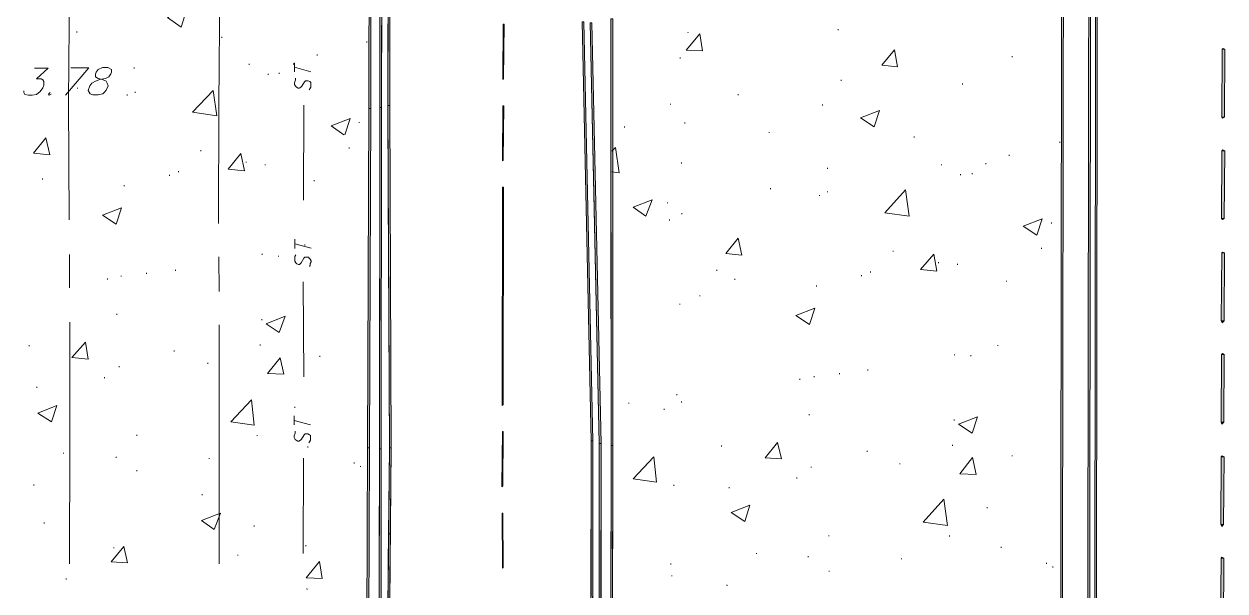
# Model space of a CAD drawing. Header units: inches. Extents: x -5728 to 15181, y 9834 to 15140.
# Drawn here: x 6878 to 7939, y 11492 to 11993 of the extents above; entities that cross this region are included whole.
import ezdxf

# ---------------------------------------------------------------- set-up
doc = ezdxf.new("R2010")
doc.units = ezdxf.units.IN
doc.header["$MEASUREMENT"] = 0
doc.linetypes.add('IMPORT-DASHEDX2 _4_', pattern=[0.1125, 0.075, -0.0375])
for name, color, linetype, lineweight in [('PDF_Geometry', 1, 'Continuous', 9), ('PDF_Solid Fills', 1, 'Continuous', 9), ('site plan converted for PDF_dwg', 1, 'Continuous', 9)]:
    doc.layers.add(name, color=color, linetype=linetype, lineweight=lineweight)

# ---------------------------------------------------------------- blocks, each defined once
blk = doc.blocks.new('site plan converted for PDF_dwg-1480341-SITE PLAN')
at = {"layer": 'PDF_Solid Fills', "linetype": 'IMPORT-DASHEDX2 _4_'}
for points in [[(5651.3, 479.4), (5652.9, 479.4), (5679.2, 3676.8), (5677.6, 3680.3), (5651.3, 479.4)], [(5681.7, 479.4), (5683.3, 479.4), (5705.9, 3323.3), (5702.6, 3096.2), (5681.7, 479.4)], [(5675.3, 479.4), (5676.9, 479.4), (5693.1, 2462.2), (5689.7, 2232.3), (5675.3, 479.4)], [(5052.1, 2034.6), (5053.7, 2034.6), (5056.1, 2327.4), (5054.5, 2327.4), (5052.1, 2034.6)], [(5805.7, 2021.8), (5808.1, 2021.8), (5808.9, 2081.8), (5806.5, 2081.8), (5806, 2041.3)], [(5048.9, 1734.6), (5050.5, 1734.6), (5053.7, 2034.6), (5052.1, 2034.6), (5048.9, 1734.6)], [(5804.9, 1932.2), (5807.3, 1932.2), (5808.1, 1992.2), (5805.7, 1992.2), (5805.2, 1954.9)], [(5804.1, 1841.8), (5806.5, 1841.8), (5807.3, 1901.8), (5804.9, 1901.8)], [(5803.3, 1752.2), (5805.7, 1752.2), (5806.5, 1812.2), (5804.1, 1812.2)], [(5045.7, 1428.2), (5047.3, 1428.2), (5050.5, 1734.6), (5048.9, 1734.6), (5045.7, 1428.2)], [(5802.5, 1661.8), (5804.9, 1661.8), (5805.7, 1721.8), (5803.3, 1721.8), (5803, 1694.7)], [(5801.7, 1572.2), (5804.1, 1572.2), (5804.9, 1632.2), (5802.5, 1632.2)]]:
    blk.add_hatch(color=147, dxfattribs=at).paths.add_polyline_path(points, flags=0)
at = {"layer": 'PDF_Solid Fills'}
for points in [[(5061.7, 2035.4), (5063.3, 2035.4), (5065.7, 2327.4), (5064.1, 2327.4), (5063.8, 2287)], [(5068.9, 2037), (5070.5, 2037), (5072.9, 2326.6), (5071.3, 2326.6), (5071, 2286.9)], [(5264.1, 1735.4), (5265.7, 1735.4), (5268.1, 2112.2), (5266.5, 2112.2), (5265.5, 1958.5)], [(5170.5, 2060.2), (5171.3, 2060.2), (5172.1, 2108.2), (5171.3, 2108.2)], [(5246.5, 1739.4), (5248.1, 1739.4), (5242.5, 2109.8), (5240.9, 2109.8), (5243.2, 1958.7)], [(5253.7, 1737), (5255.3, 1737), (5249.7, 2109), (5248.1, 2109), (5250.4, 1958.6)], [(5806.5, 2081.8), (5807.3, 2082.6), (5808.9, 2081.8), (5807.3, 2081.8)], [(5170.5, 2059.4), (5170.5, 2060.2), (5171.3, 2060.2)], [(5059.3, 1733.8), (5060.9, 1733.8), (5063.3, 2035.4), (5061.7, 2035.4), (5061.1, 1959.9)], [(5068.1, 1734.6), (5069.7, 1734.6), (5070.5, 2037), (5068.9, 2037), (5068.7, 1959.8)], [(5169.7, 1988.2), (5170.5, 1988.2), (5171.3, 2036.2), (5170.5, 2036.2)], [(5806.5, 2021), (5805.7, 2021.8), (5808.1, 2021.8)], [(5169.7, 1987.4), (5169.7, 1988.2), (5170.5, 1988.2)], [(5805.7, 1992.2), (5806.5, 1993), (5808.1, 1992.2), (5806.5, 1992.2)], [(5168.1, 1772.2), (5168.9, 1772.2), (5170.5, 1964.2), (5169.7, 1964.2), (5169.7, 1959.2)], [(5805.7, 1931.4), (5804.9, 1932.2), (5807.3, 1932.2)], [(5804.9, 1901.8), (5805.7, 1902.6), (5807.3, 1901.8), (5805.7, 1901.8)], [(5804.9, 1840.2), (5804.1, 1841.8), (5806.5, 1841.8)], [(5804.1, 1812.2), (5804.9, 1813), (5806.5, 1812.2), (5804.9, 1812.2)], [(5168.1, 1771.4), (5168.1, 1772.2), (5168.9, 1772.2)], [(5804.1, 1750.6), (5803.3, 1752.2), (5805.7, 1752.2)], [(5167.3, 1700.2), (5168.1, 1700.2), (5168.9, 1748.2), (5168.1, 1748.2)], [(5056.9, 1426.6), (5058.5, 1426.6), (5060.9, 1733.8), (5059.3, 1733.8), (5058.5, 1632.8)], [(5063.3, 1426.6), (5064.9, 1426.6), (5069.7, 1734.6), (5068.1, 1734.6), (5066.5, 1632.7)], [(5233.7, 89), (5235.3, 89), (5248.1, 1739.4), (5246.5, 1739.4), (5234.3, 159.5)], [(5240.9, 89), (5242.5, 89), (5255.3, 1737), (5253.7, 1737), (5241.5, 159.5)], [(5250.5, 89), (5252.1, 89), (5265.7, 1735.4), (5264.1, 1735.4), (5251.1, 159.4)], [(5803.3, 1721.8), (5804.1, 1722.6), (5805.7, 1721.8), (5804.1, 1721.8)], [(5167.3, 1699.4), (5167.3, 1700.2), (5168.1, 1700.2)], [(5167.3, 1628.2), (5168.1, 1628.2), (5168.1, 1676.2), (5167.3, 1676.2), (5167.3, 1632)], [(5803.3, 1660.2), (5802.5, 1661.8), (5804.9, 1661.8)], [(5167.3, 1627.4), (5167.3, 1628.2), (5168.1, 1628.2)], [(5802.5, 1632.2), (5803.3, 1633), (5804.9, 1632.2), (5803.3, 1632.2)]]:
    blk.add_hatch(color=147, dxfattribs=at).paths.add_polyline_path(points, flags=0)
at = {"layer": 'PDF_Geometry', "color": 155, "lineweight": 15}
for p, q in [((4794.5, 2104.2), (4794.5, 2103.4)), ((5467.3, 2101.8), (5467.3, 2101)), ((4922.5, 2098.6), (4922.5, 2097.8)), ((5050.5, 2093.8), (5050.5, 2093)), ((5334.5, 2100.2), (5334.5, 2099.4)), ((5006.5, 2082.6), (5006.5, 2081.8)), ((4844.9, 2072.2), (4844.9, 2071.4)), ((4946.5, 2074.6), (4946.5, 2073.8)), ((4985.7, 2074.6), (4985.7, 2073.8)), ((4986.5, 2067.4), (4986.5, 2075.4)), ((5000.9, 2067.4), (4986.5, 2071.4)), ((5327.3, 2077.8), (5327.3, 2077)), ((5620.9, 2077), (5620.9, 2076.2)), ((4963.3, 2065.8), (4963.3, 2065)), ((4972.9, 2066.6), (4972.9, 2065.8)), ((4794.5, 2054.6), (4794.5, 2053.8)), ((4845.7, 2050.6), (4845.7, 2049.8)), ((5469.7, 2057), (5469.7, 2056.2)), ((5576.9, 2053), (5576.9, 2052.2)), ((4838.5, 2048.2), (4838.5, 2047.4)), ((5378.5, 2045), (5378.5, 2044.2)), ((4993.7, 1953.8), (4994.5, 2037.8)), ((5318.5, 2037), (5318.5, 2036.2)), ((5452.9, 2035.4), (5452.9, 2034.6)), ((5043.3, 2022.6), (5043.3, 2021.8)), ((5277.7, 2017), (5277.7, 2016.2)), ((5331.3, 2020.2), (5331.3, 2019.4)), ((5405.7, 2011.4), (5405.7, 2010.6)), ((5533.7, 2006.6), (5533.7, 2005.8)), ((4903.3, 1998.6), (4903.3, 1997.8)), ((5034.5, 2000.2), (5034.5, 1999.4)), ((5662.5, 2001), (5662.5, 2000.2)), ((4943.3, 1988.2), (4943.3, 1987.4)), ((4960.1, 1985.8), (4960.1, 1985)), ((5328.1, 1985), (5328.1, 1984.2)), ((5617.7, 1989.8), (5617.7, 1989)), ((4763.3, 1974.6), (4763.3, 1973.8)), ((4875.3, 1977), (4875.3, 1976.2)), ((4883.3, 1980.2), (4883.3, 1979.4)), ((5456.9, 1979.4), (5456.9, 1978.6)), ((5557.7, 1981.8), (5557.7, 1981)), ((5596.9, 1982.6), (5596.9, 1981.8)), ((4835.3, 1968.2), (4835.3, 1967.4)), ((5003.3, 1971.4), (5003.3, 1970.6)), ((5574.5, 1973), (5574.5, 1972.2)), ((5584.9, 1973.8), (5584.9, 1973)), ((5406.5, 1961.8), (5406.5, 1961)), ((5449.7, 1955.4), (5449.7, 1954.6)), ((5456.9, 1958.6), (5456.9, 1957.8)), ((5315.3, 1949.8), (5315.3, 1949)), ((5316.9, 1934.6), (5316.9, 1933.8)), ((5328.1, 1940.2), (5328.1, 1939.4)), ((5654.5, 1929.8), (5654.5, 1929)), ((4985.7, 1911.4), (4985.7, 1919.4)), ((5000.1, 1911.4), (4985.7, 1915.4)), ((4994.5, 1914.6), (4994.5, 1913.8)), ((4956.9, 1906.6), (4956.9, 1905.8)), ((4971.3, 1905), (4971.3, 1904.2)), ((5514.5, 1905.8), (5514.5, 1905)), ((5645.7, 1907.4), (5645.7, 1906.6)), ((4854.5, 1890.6), (4854.5, 1889.8)), ((4880.1, 1893), (4880.1, 1892.2)), ((5358.5, 1889.8), (5358.5, 1889)), ((5554.5, 1895.4), (5554.5, 1894.6)), ((5571.3, 1893.8), (5571.3, 1893)), ((4820.1, 1885.8), (4820.1, 1885)), ((4832.1, 1888.2), (4832.1, 1887.4)), ((4992.9, 1797.8), (4992.9, 1881.8)), ((5374.5, 1881.8), (5374.5, 1881)), ((5486.5, 1884.2), (5486.5, 1883.4)), ((5494.5, 1887.4), (5494.5, 1886.6)), ((5446.5, 1875.4), (5446.5, 1874.6)), ((5614.5, 1878.6), (5614.5, 1877.8)), ((5325.7, 1860.2), (5325.7, 1859.4)), ((5343.3, 1867.4), (5343.3, 1866.6)), ((4828.1, 1854.6), (4828.1, 1853.8)), ((4956.1, 1849), (4956.1, 1848.2)), ((4750.5, 1827.4), (4750.5, 1826.6)), ((4954.5, 1826.6), (4954.5, 1825.8)), ((4878.5, 1821.8), (4878.5, 1821)), ((5007.3, 1816.2), (5007.3, 1815.4)), ((5606.5, 1821.8), (5606.5, 1821)), ((4829.7, 1808.2), (4829.7, 1807.4)), ((4908.1, 1810.6), (4908.1, 1809.8)), ((5568.1, 1813.8), (5568.1, 1813)), ((5582.5, 1813), (5582.5, 1812.2)), ((4816.9, 1798.6), (4816.9, 1797.8)), ((5444.1, 1795.4), (5444.1, 1794.6)), ((5466.5, 1797.8), (5466.5, 1797)), ((5491.3, 1801), (5491.3, 1800.2)), ((4756.9, 1790.6), (4756.9, 1789.8)), ((5431.3, 1793), (5431.3, 1792.2)), ((5280.1, 1773), (5280.1, 1772.2)), ((5322.5, 1780.2), (5322.5, 1779.4)), ((5326.5, 1773.8), (5326.5, 1773)), ((4984.1, 1755.4), (4984.1, 1763.4)), ((4984.9, 1771.4), (4984.9, 1770.6)), ((5311.3, 1767.4), (5311.3, 1766.6)), ((4998.5, 1755.4), (4984.1, 1759.4)), ((5439.3, 1761.8), (5439.3, 1761)), ((5567.3, 1756.2), (5567.3, 1755.4)), ((4844.9, 1747.4), (4844.9, 1746.6)), ((4951.3, 1746.6), (4951.3, 1745.8)), ((4780.1, 1732.2), (4780.1, 1731.4)), ((4996.1, 1736.2), (4996.1, 1735.4)), ((5361.7, 1734.6), (5361.7, 1733.8)), ((5565.7, 1733.8), (5565.7, 1733)), ((4826.5, 1728.2), (4826.5, 1727.4)), ((4908.9, 1726.6), (4908.9, 1725.8)), ((4991.3, 1641.8), (4992.1, 1725.8)), ((5036.9, 1721.8), (5036.9, 1721)), ((5490.5, 1729), (5490.5, 1728.2)), ((5618.5, 1724.2), (5618.5, 1723.4)), ((4844.9, 1716.2), (4844.9, 1715.4)), ((5042.5, 1718.6), (5042.5, 1717.8)), ((5440.9, 1715.4), (5440.9, 1714.6)), ((5519.3, 1717.8), (5519.3, 1717)), ((4753.7, 1704.2), (4753.7, 1703.4)), ((5319.3, 1700.2), (5319.3, 1699.4)), ((5428.1, 1705.8), (5428.1, 1705)), ((4902.5, 1694.6), (4902.5, 1693.8)), ((5368.1, 1697.8), (5368.1, 1697)), ((5596.1, 1678.6), (5596.1, 1677.8)), ((4762.5, 1670.6), (4762.5, 1669.8)), ((4948.1, 1666.6), (4948.1, 1665.8)), ((4824.1, 1648.2), (4824.1, 1647.4)), ((4993.7, 1649), (4993.7, 1648.2)), ((5456.1, 1654.6), (5456.1, 1653.8)), ((5562.5, 1653.8), (5562.5, 1653)), ((4933.7, 1641), (4933.7, 1640.2)), ((5392.1, 1639.4), (5392.1, 1638.6)), ((5437.7, 1636.2), (5437.7, 1635.4)), ((5608.1, 1643.4), (5608.1, 1642.6)), ((5316.1, 1630.6), (5316.1, 1629.8)), ((5520.1, 1633.8), (5520.1, 1633)), ((5648.1, 1629), (5648.1, 1628.2)), ((5653.7, 1625.8), (5653.7, 1625)), ((4781.7, 1621), (4781.7, 1620.2)), ((5316.9, 1620.2), (5316.9, 1619.4)), ((5456.1, 1623.4), (5456.1, 1622.6)), ((4994.5, 1610.6), (4994.5, 1609.8)), ((5365.7, 1611.4), (5365.7, 1610.6))]:
    blk.add_line(p, q, dxfattribs=at)
at = {"layer": 'PDF_Geometry', "color": 147}
for p, q in [((5171.3, 2108.2), (5172.1, 2108.2)), ((5170.5, 2036.2), (5171.3, 2036.2)), ((5169.7, 1964.2), (5170.5, 1964.2)), ((5168.1, 1748.2), (5168.9, 1748.2))]:
    blk.add_line(p, q, dxfattribs=at)
at = {"layer": 'PDF_Geometry', "color": 175, "lineweight": 13}
for p, q in [((4786.5, 1877.8), (4786.5, 1907.4)), ((4918.5, 1873.8), (4918.5, 1904.2))]:
    blk.add_line(p, q, dxfattribs=at)
at = {"layer": 'PDF_Geometry', "color": 147, "flags": 128}
for points in [[(5681.7, 4086.6), (5680.9, 4086.6), (5651.3, 479.4), (5652.9, 479.4), (5682.5, 4086.6)], [(5705.7, 4086.6), (5704.9, 4086.6), (5675.3, 479.4), (5676.9, 479.4), (5706.5, 4086.6)], [(5711.3, 4086.6), (5710.5, 4086.6), (5681.7, 479.4), (5683.3, 479.4), (5712.1, 4086.6)], [(5052.9, 2034.6), (5053.7, 2034.6), (5056.1, 2327.4), (5054.5, 2327.4), (5052.1, 2034.6)], [(5061.7, 2035.4), (5063.3, 2035.4), (5065.7, 2327.4), (5064.1, 2327.4)], [(5068.9, 2037), (5070.5, 2037), (5072.9, 2326.6), (5071.3, 2326.6)], [(5264.1, 1735.4), (5265.7, 1735.4), (5268.1, 2112.2), (5266.5, 2112.2)], [(5246.5, 1739.4), (5248.1, 1739.4), (5242.5, 2109.8), (5240.9, 2109.8)], [(5253.7, 1737), (5255.3, 1737), (5249.7, 2109), (5248.1, 2109)], [(5049.7, 1734.6), (5050.5, 1734.6), (5053.7, 2034.6), (5052.1, 2034.6), (5048.9, 1734.6)], [(5059.3, 1733.8), (5060.9, 1733.8), (5063.3, 2035.4), (5061.7, 2035.4)], [(5068.1, 1734.6), (5069.7, 1734.6), (5070.5, 2037), (5068.9, 2037)], [(5046.5, 1428.2), (5047.3, 1428.2), (5050.5, 1734.6), (5048.9, 1734.6), (5045.7, 1428.2)], [(5056.9, 1426.6), (5058.5, 1426.6), (5060.9, 1733.8), (5059.3, 1733.8)], [(5063.3, 1426.6), (5064.9, 1426.6), (5069.7, 1734.6), (5068.1, 1734.6)]]:
    blk.add_lwpolyline(points, close=True, dxfattribs=at)
at = {"layer": 'PDF_Geometry', "color": 175, "lineweight": 13, "flags": 128}
for points in [[(4786.5, 1937.8), (4786.5, 2042.6), (4788.1, 2143.4)], [(4918.5, 1933.8), (4919.3, 2038.6), (4920.9, 2142.6)], [(4784.9, 1633.8), (4785.7, 1742.6), (4786.5, 1847.4)], [(4916.9, 1633), (4917.7, 1739.4), (4918.5, 1844.2)]]:
    blk.add_lwpolyline(points, dxfattribs=at)
at = {"layer": 'PDF_Geometry', "color": 155, "lineweight": 15, "flags": 128}
for points in [[(4891.3, 2122.6), (4886.5, 2107.4), (4874.5, 2116.2)], [(5344.9, 2098.6), (5347.3, 2083.4), (5332.9, 2084.2)], [(5516.9, 2083.4), (5519.3, 2068.2), (5505.7, 2069.8)], [(4816.9, 2072.2), (4812.9, 2070.6), (4811.3, 2068.2), (4810.5, 2066.6), (4810.5, 2064.2), (4812.9, 2062.6), (4816.9, 2061.8), (4820.1, 2060.2), (4820.9, 2058.6), (4821.7, 2056.2), (4820.1, 2052.2), (4818.5, 2050.6), (4816.9, 2049), (4812.9, 2048.2), (4808.1, 2048.2), (4805.7, 2049), (4804.9, 2050.6), (4804.1, 2052.2), (4805.7, 2056.2), (4807.3, 2058.6), (4810.5, 2060.2), (4814.5, 2061.8), (4819.3, 2062.6), (4822.5, 2064.2), (4824.1, 2066.6), (4824.9, 2068.2), (4824.9, 2070.6), (4821.7, 2072.2)], [(4917.7, 2029), (4896.1, 2032.2), (4914.5, 2051.4)], [(5503.3, 2029.8), (5498.5, 2015.4), (5486.5, 2023.4)], [(4766.5, 2010.6), (4769.7, 1995.4), (4755.3, 1997)], [(4938.5, 1995.4), (4941.7, 1980.2), (4927.3, 1981.8)], [(5528.9, 1936.2), (5507.3, 1939.4), (5525.7, 1959.4)], [(4832.9, 1948.2), (4828.1, 1933.8), (4816.1, 1941.8)], [(5301.7, 1952.2), (5296.1, 1937.8), (5284.9, 1945.8)], [(5646.5, 1933), (5641.7, 1918.6), (5629.7, 1926.6)], [(5377.7, 1917.8), (5380.9, 1902.6), (5366.5, 1904.2)], [(5550.5, 1902.6), (5552.9, 1887.4), (5538.5, 1889)], [(4976.9, 1851.4), (4971.3, 1837), (4960.1, 1845)], [(5444.9, 1855.4), (5440.1, 1841), (5428.1, 1849)], [(4800.1, 1829.8), (4802.5, 1814.6), (4788.1, 1816.2)], [(4972.1, 1814.6), (4975.3, 1800.2), (4960.9, 1801)], [(4774.5, 1773.8), (4769.7, 1759.4), (4757.7, 1767.4)], [(4948.9, 1755.4), (4928.1, 1758.6), (4946.5, 1777.8)], [(5588.1, 1758.6), (5583.3, 1744.2), (5571.3, 1752.2)], [(5411.3, 1737), (5414.5, 1722.6), (5400.1, 1723.4)], [(5304.1, 1702.6), (5283.3, 1705.8), (5301.7, 1725)], [(5583.3, 1722.6), (5586.5, 1707.4), (5572.1, 1708.2)], [(4918.5, 1677.8), (4912.9, 1663.4), (4901.7, 1671.4)], [(5386.5, 1681.8), (5381.7, 1667.4), (5369.7, 1675.4)], [(5560.9, 1662.6), (5539.3, 1665.8), (5557.7, 1685.8)], [(4832.9, 1649), (4836.1, 1634.6), (4821.7, 1635.4)], [(5005.7, 1634.6), (5008.1, 1619.4), (4993.7, 1620.2)]]:
    blk.add_lwpolyline(points, close=True, dxfattribs=at)
at = {"layer": 'PDF_Geometry', "color": 147, "flags": 128}
for points in [[(5171.3, 2060.2), (5170.5, 2060.2), (5171.3, 2108.2), (5172.1, 2108.2), (5171.3, 2060.2), (5170.5, 2059.4), (5170.5, 2060.2)], [(5808.1, 2021.8), (5808.9, 2081.8), (5806.5, 2081.8), (5805.7, 2021.8), (5806.5, 2021.8), (5808.1, 2021.8), (5806.5, 2021), (5805.7, 2021.8)], [(5806.5, 2081.8), (5807.3, 2082.6), (5808.9, 2081.8)], [(5170.5, 1988.2), (5169.7, 1988.2), (5170.5, 2036.2), (5171.3, 2036.2), (5170.5, 1988.2), (5169.7, 1987.4), (5169.7, 1988.2)], [(5807.3, 1932.2), (5808.1, 1992.2), (5805.7, 1992.2), (5804.9, 1932.2), (5805.7, 1932.2), (5807.3, 1932.2), (5805.7, 1931.4), (5804.9, 1932.2)], [(5805.7, 1992.2), (5806.5, 1993), (5808.1, 1992.2)], [(5168.9, 1772.2), (5168.1, 1772.2), (5169.7, 1964.2), (5170.5, 1964.2), (5168.9, 1772.2), (5168.1, 1771.4), (5168.1, 1772.2)], [(5806.5, 1841.8), (5807.3, 1901.8), (5804.9, 1901.8), (5804.1, 1841.8), (5804.9, 1841.8), (5806.5, 1841.8), (5804.9, 1840.2), (5804.1, 1841.8)], [(5804.9, 1901.8), (5805.7, 1902.6), (5807.3, 1901.8)], [(5805.7, 1752.2), (5806.5, 1812.2), (5804.1, 1812.2), (5803.3, 1752.2), (5804.1, 1752.2), (5805.7, 1752.2), (5804.1, 1750.6), (5803.3, 1752.2)], [(5804.1, 1812.2), (5804.9, 1813), (5806.5, 1812.2)], [(5168.1, 1700.2), (5167.3, 1700.2), (5168.1, 1748.2), (5168.9, 1748.2), (5168.1, 1700.2), (5167.3, 1699.4), (5167.3, 1700.2)], [(5235.3, 89), (5234.5, 88.2), (5233.7, 89), (5235.3, 89), (5248.1, 1739.4), (5246.5, 1739.4), (5233.7, 89)], [(5242.5, 89), (5241.7, 88.2), (5240.9, 89), (5242.5, 89), (5255.3, 1737), (5253.7, 1737), (5240.9, 89)], [(5252.1, 89), (5251.3, 88.2), (5250.5, 89), (5252.1, 89), (5265.7, 1735.4), (5264.1, 1735.4), (5250.5, 89)], [(5804.9, 1661.8), (5805.7, 1721.8), (5803.3, 1721.8), (5802.5, 1661.8), (5803.3, 1661.8), (5804.9, 1661.8), (5803.3, 1660.2), (5802.5, 1661.8)], [(5803.3, 1721.8), (5804.1, 1722.6), (5805.7, 1721.8)], [(5167.3, 1628.2), (5168.1, 1628.2), (5167.3, 1627.4), (5167.3, 1628.2), (5167.3, 1676.2)], [(5168.1, 1628.2), (5168.1, 1676.2), (5167.3, 1676.2), (5168.1, 1676.2)], [(5804.1, 1572.2), (5804.9, 1632.2), (5802.5, 1632.2), (5801.7, 1572.2), (5802.5, 1572.2), (5804.1, 1572.2), (5802.5, 1570.6), (5801.7, 1572.2)], [(5802.5, 1632.2), (5803.3, 1633), (5804.9, 1632.2)]]:
    blk.add_lwpolyline(points, dxfattribs=at)
at = {"layer": 'PDF_Geometry', "color": 155, "lineweight": 15, "flags": 128}
for points in [[(4756.9, 2072.2), (4768.9, 2072.2), (4758.5, 2062.6), (4762.5, 2062.6), (4764.1, 2061.8), (4764.9, 2060.2), (4764.9, 2057), (4764.1, 2054.6), (4761.7, 2051.4), (4758.5, 2049), (4754.5, 2048.2), (4751.3, 2048.2), (4748.1, 2049), (4747.3, 2050.6), (4747.3, 2052.2)], [(4788.9, 2072.2), (4804.9, 2072.2), (4784.1, 2048.2)], [(4999.3, 2051.4), (5000.1, 2052.2), (5000.9, 2053.8), (5000.9, 2057.8), (5000.1, 2058.6), (4998.5, 2059.4), (4996.1, 2059.4), (4995.3, 2058.6), (4992.9, 2054.6), (4992.1, 2053.8), (4990.5, 2053), (4989.7, 2053), (4988.1, 2053.8), (4987.3, 2054.6), (4986.5, 2056.2), (4986.5, 2057.8), (4987.3, 2060.2), (4987.3, 2061.8)], [(4770.5, 2050.6), (4768.9, 2049), (4769.7, 2048.2), (4771.3, 2049)], [(5029.7, 2011.4), (5018.5, 2019.4), (5035.3, 2025.8), (5030.5, 2011.4)], [(5266.5, 1995.4), (5269.7, 1998.6), (5272.9, 1976.2), (5266.5, 1977)], [(4998.5, 1895.4), (4999.3, 1896.2), (4999.3, 1897.8), (5000.1, 1899.4), (5000.1, 1900.2), (4999.3, 1901.8), (4998.5, 1902.6), (4997.7, 1903.4), (4994.5, 1903.4), (4993.7, 1902.6), (4991.3, 1898.6), (4990.5, 1897.8), (4989.7, 1897), (4988.9, 1897), (4987.3, 1897.8), (4986.5, 1898.6), (4985.7, 1900.2), (4985.7, 1904.2), (4986.5, 1905.8)], [(4996.9, 1739.4), (4997.7, 1740.2), (4998.5, 1741.8), (4998.5, 1745.8), (4997.7, 1746.6), (4996.1, 1747.4), (4993.7, 1747.4), (4992.9, 1746.6), (4990.5, 1742.6), (4989.7, 1741.8), (4988.1, 1741), (4987.3, 1741), (4985.7, 1741.8), (4984.9, 1742.6), (4984.1, 1744.2), (4984.1, 1745.8), (4984.9, 1748.2), (4984.9, 1749.8)]]:
    blk.add_lwpolyline(points, dxfattribs=at)
at = {"layer": 'PDF_Solid Fills', "color": 147}
for p, q in [((5063.3, 2035.4), (5065.7, 2327.4)), ((5070.5, 2037), (5072.9, 2326.6)), ((5063.8, 2287), (5061.7, 2035.4)), ((5071, 2286.9), (5068.9, 2037)), ((5266.5, 2112.2), (5265.5, 1958.5)), ((5265.7, 1735.4), (5268.1, 2112.2)), ((5171.3, 2108.2), (5170.5, 2060.2)), ((5171.3, 2060.2), (5172.1, 2108.2)), ((5172.1, 2108.2), (5171.3, 2108.2)), ((5240.9, 2109.8), (5243.2, 1958.7)), ((5248.1, 1739.4), (5242.5, 2109.8)), ((5248.1, 2109), (5250.4, 1958.6)), ((5255.3, 1737), (5249.7, 2109)), ((5806.5, 2081.8), (5807.3, 2082.6)), ((5807.3, 2081.8), (5806.5, 2081.8)), ((5807.3, 2082.6), (5808.9, 2081.8)), ((5808.9, 2081.8), (5807.3, 2081.8)), ((5170.5, 2059.4), (5170.5, 2060.2)), ((5170.5, 2060.2), (5171.3, 2060.2)), ((5171.3, 2060.2), (5170.5, 2059.4)), ((5170.5, 2060.2), (5171.3, 2060.2)), ((5060.9, 1733.8), (5063.3, 2035.4)), ((5061.7, 2035.4), (5061.1, 1959.9)), ((5063.3, 2035.4), (5061.7, 2035.4)), ((5061.7, 2035.4), (5063.3, 2035.4)), ((5068.9, 2037), (5068.7, 1959.8)), ((5070.5, 2037), (5068.9, 2037)), ((5068.9, 2037), (5070.5, 2037)), ((5069.7, 1734.6), (5070.5, 2037)), ((5170.5, 2036.2), (5169.7, 1988.2)), ((5170.5, 1988.2), (5171.3, 2036.2)), ((5171.3, 2036.2), (5170.5, 2036.2)), ((5806.5, 2021), (5805.7, 2021.8)), ((5805.7, 2021.8), (5808.1, 2021.8)), ((5808.1, 2021.8), (5806.5, 2021)), ((5169.7, 1987.4), (5169.7, 1988.2)), ((5169.7, 1988.2), (5170.5, 1988.2)), ((5170.5, 1988.2), (5169.7, 1987.4)), ((5169.7, 1988.2), (5170.5, 1988.2)), ((5805.7, 1992.2), (5806.5, 1993)), ((5806.5, 1992.2), (5805.7, 1992.2)), ((5806.5, 1993), (5808.1, 1992.2)), ((5808.1, 1992.2), (5806.5, 1992.2)), ((5168.9, 1772.2), (5170.5, 1964.2)), ((5170.5, 1964.2), (5169.7, 1964.2)), ((5169.7, 1964.2), (5169.7, 1959.2)), ((5061.1, 1959.9), (5059.3, 1733.8)), ((5068.7, 1959.8), (5068.1, 1734.6)), ((5169.7, 1959.2), (5168.1, 1772.2)), ((5243.2, 1958.7), (5246.5, 1739.4)), ((5250.4, 1958.6), (5253.7, 1737)), ((5265.5, 1958.5), (5264.1, 1735.4)), ((5805.7, 1931.4), (5804.9, 1932.2)), ((5804.9, 1932.2), (5807.3, 1932.2)), ((5807.3, 1932.2), (5805.7, 1931.4)), ((5804.9, 1901.8), (5805.7, 1902.6)), ((5805.7, 1901.8), (5804.9, 1901.8)), ((5805.7, 1902.6), (5807.3, 1901.8)), ((5807.3, 1901.8), (5805.7, 1901.8)), ((5804.9, 1840.2), (5804.1, 1841.8)), ((5804.1, 1841.8), (5806.5, 1841.8)), ((5806.5, 1841.8), (5804.9, 1840.2)), ((5804.1, 1812.2), (5804.9, 1813)), ((5804.9, 1812.2), (5804.1, 1812.2)), ((5804.9, 1813), (5806.5, 1812.2)), ((5806.5, 1812.2), (5804.9, 1812.2)), ((5168.1, 1771.4), (5168.1, 1772.2)), ((5168.1, 1772.2), (5168.9, 1772.2)), ((5168.9, 1772.2), (5168.1, 1771.4)), ((5168.1, 1772.2), (5168.9, 1772.2)), ((5804.1, 1750.6), (5803.3, 1752.2)), ((5803.3, 1752.2), (5805.7, 1752.2)), ((5805.7, 1752.2), (5804.1, 1750.6)), ((5168.1, 1748.2), (5167.3, 1700.2)), ((5168.1, 1700.2), (5168.9, 1748.2)), ((5168.9, 1748.2), (5168.1, 1748.2)), ((5058.5, 1426.6), (5060.9, 1733.8)), ((5059.3, 1733.8), (5058.5, 1632.8)), ((5060.9, 1733.8), (5059.3, 1733.8)), ((5059.3, 1733.8), (5060.9, 1733.8)), ((5064.9, 1426.6), (5069.7, 1734.6)), ((5068.1, 1734.6), (5066.5, 1632.7)), ((5069.7, 1734.6), (5068.1, 1734.6)), ((5068.1, 1734.6), (5069.7, 1734.6)), ((5246.5, 1739.4), (5234.3, 159.5)), ((5235.3, 89), (5248.1, 1739.4)), ((5253.7, 1737), (5241.5, 159.5)), ((5242.5, 89), (5255.3, 1737)), ((5248.1, 1739.4), (5246.5, 1739.4)), ((5246.5, 1739.4), (5248.1, 1739.4)), ((5264.1, 1735.4), (5251.1, 159.4)), ((5252.1, 89), (5265.7, 1735.4)), ((5255.3, 1737), (5253.7, 1737)), ((5253.7, 1737), (5255.3, 1737)), ((5265.7, 1735.4), (5264.1, 1735.4)), ((5264.1, 1735.4), (5265.7, 1735.4)), ((5803.3, 1721.8), (5804.1, 1722.6)), ((5804.1, 1721.8), (5803.3, 1721.8)), ((5804.1, 1722.6), (5805.7, 1721.8)), ((5805.7, 1721.8), (5804.1, 1721.8)), ((5167.3, 1699.4), (5167.3, 1700.2)), ((5167.3, 1700.2), (5168.1, 1700.2)), ((5168.1, 1700.2), (5167.3, 1699.4)), ((5167.3, 1700.2), (5168.1, 1700.2)), ((5168.1, 1676.2), (5167.3, 1676.2)), ((5167.3, 1676.2), (5167.3, 1632)), ((5168.1, 1628.2), (5168.1, 1676.2)), ((5803.3, 1660.2), (5802.5, 1661.8)), ((5802.5, 1661.8), (5804.9, 1661.8)), ((5804.9, 1661.8), (5803.3, 1660.2)), ((5058.5, 1632.8), (5056.9, 1426.6)), ((5066.5, 1632.7), (5063.3, 1426.6)), ((5167.3, 1632), (5167.3, 1628.2)), ((5167.3, 1627.4), (5167.3, 1628.2)), ((5167.3, 1628.2), (5168.1, 1628.2)), ((5168.1, 1628.2), (5167.3, 1627.4)), ((5167.3, 1628.2), (5168.1, 1628.2)), ((5802.5, 1632.2), (5803.3, 1633)), ((5803.3, 1632.2), (5802.5, 1632.2)), ((5803.3, 1633), (5804.9, 1632.2)), ((5804.9, 1632.2), (5803.3, 1632.2))]:
    blk.add_line(p, q, dxfattribs=at)

msp = doc.modelspace()

# ---------------------------------------------------------------- block references
at = {"layer": 'site plan converted for PDF_dwg', "color": 147, "linetype": 'IMPORT-DASHEDX2 _4_', "rotation": 0.383349167194431}
msp.add_blockref('site plan converted for PDF_dwg-1480341-SITE PLAN', (2144, 9849.7), dxfattribs=at)

doc.saveas('drawing.dxf')
